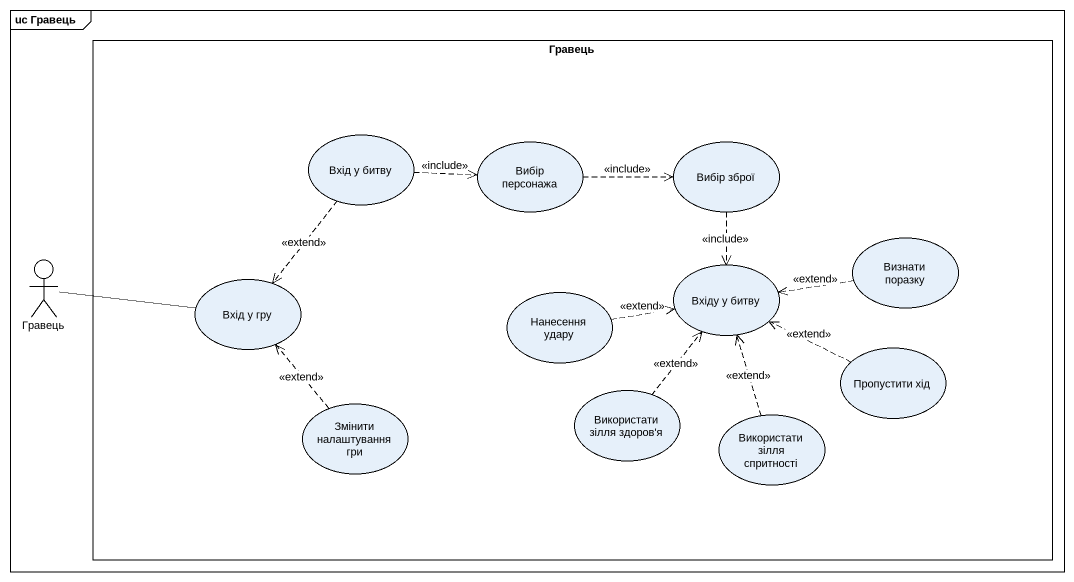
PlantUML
@startuml
mainframe uc Гравець
rectangle Гравець {
  usecase "Вхід у битву" as Вхід_у_битву
  usecase "Вибір персонажа" as Вибір_персонажа
  usecase "Вибір зброї" as Вибір_зброї
  usecase "Визнати поразку" as Визнати_поразку
  usecase "Вхід у гру" as Вхід_у_гру
  usecase "Вхіду у битву" as Вхіду_у_битву
  usecase "Нанесення удару" as Нанесення_удару
  usecase "Пропустити хід" as Пропустити_хід
  usecase "Змінити налаштування гри" as Змінити_налаштування_гри
  usecase "Використати зілля здоров'я" as Використати_зілля_здоров_я
  usecase "Використати зілля спритності" as Використати_зілля_спритності
}
actor "Гравець" as Гравець_2
Вхід_у_битву .right.> Вибір_персонажа : <<include>>
Вхід_у_битву ..> Вхід_у_гру : <<extend>>
Вибір_персонажа .right.> Вибір_зброї : <<include>>
Вибір_зброї ..> Вхіду_у_битву : <<include>>
Визнати_поразку .left.> Вхіду_у_битву : <<extend>>
Гравець_2 -right- Вхід_у_гру
Нанесення_удару .right.> Вхіду_у_битву : <<extend>>
Пропустити_хід .left.> Вхіду_у_битву : <<extend>>
Змінити_налаштування_гри .up.> Вхід_у_гру : <<extend>>
Використати_зілля_здоров_я .up.> Вхіду_у_битву : <<extend>>
Використати_зілля_спритності .up.> Вхіду_у_битву : <<extend>>
@enduml
